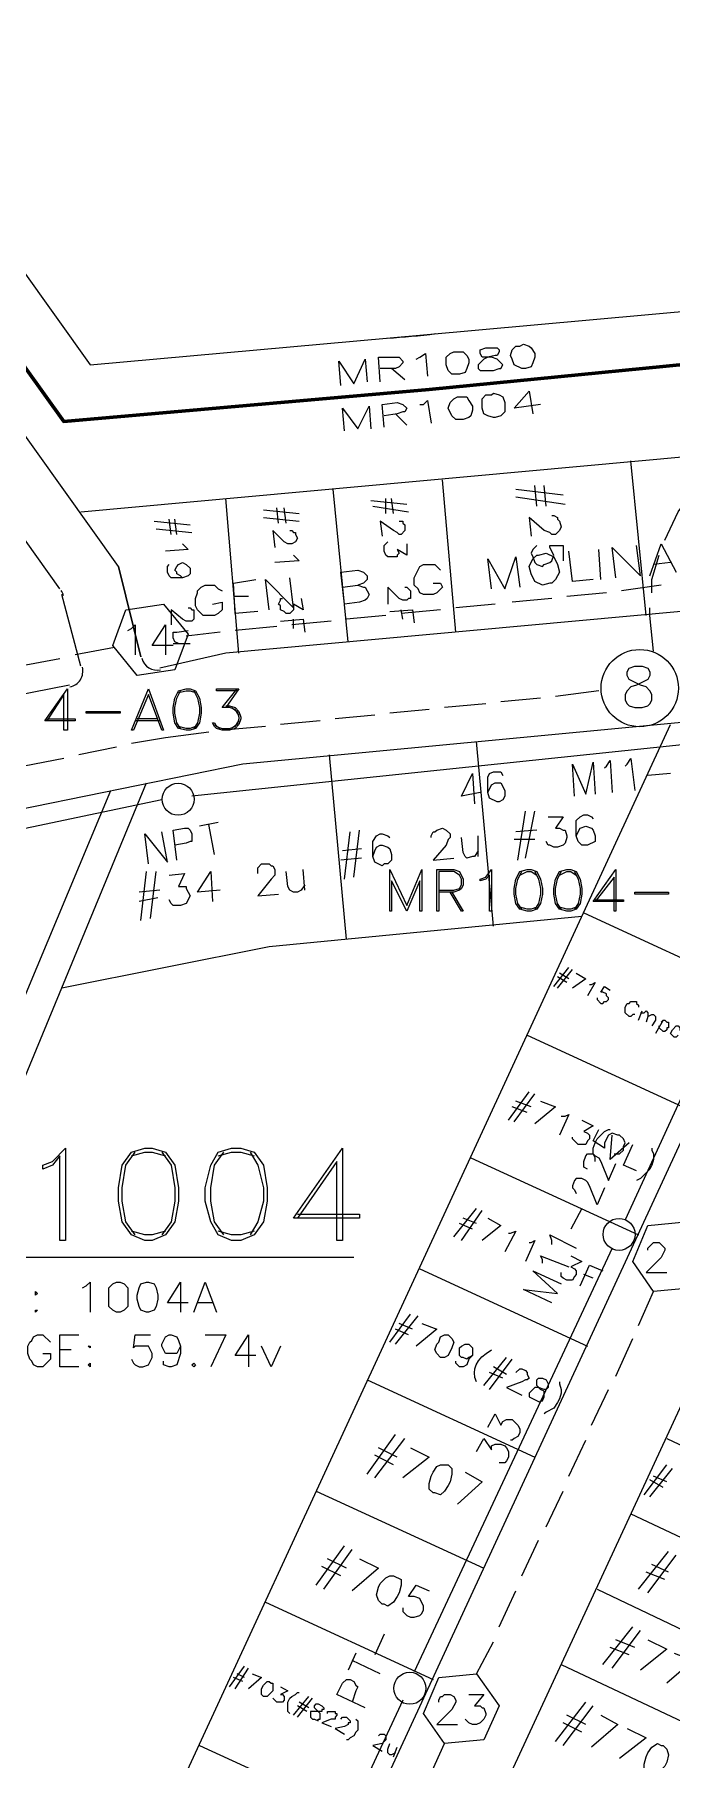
# Model space of a CAD drawing. Header units: millimetres. Extents: x 3.6 to 37.8, y 0.6 to 28.7.
# Drawn here: x 18.481 to 19.891, y 9.333 to 13.152 of the extents above; entities that cross this region are included whole.
import ezdxf

# ---------------------------------------------------------------- set-up
doc = ezdxf.new("R2010")
doc.units = ezdxf.units.MM
for name, color, linetype in [('PDF_0', 7, 'Continuous'), ('PDF_S45$BOUNDARY-NODE', 3, 'Continuous'), ('PDF_S45$NAME-ROAD', 7, 'Continuous'), ('PDF_S45$Passives-Splt2way', 7, 'Continuous'), ('PDF_S45$Passives-TapOffs', 7, 'Continuous'), ('PDF_S45$POLE', 7, 'Continuous'), ('PDF_S45$strand', 7, 'Continuous')]:
    doc.layers.add(name, color=color, linetype=linetype)
for name, color, linetype, true_color in [('PDF_S45$Actives-Amplifier', 92, 'Continuous', 0x00b800), ('PDF_S45$Actives-NodeReceiver', 104, 'Continuous', 0x009525), ('PDF_S45$Cable-565', 23, 'Continuous', 0xdd8a6e), ('PDF_S45$LOTS', 254, 'Continuous', 0xdcdcdc), ('PDF_S45$ROAD', 8, 'Continuous', 0x808080), ('PDF_S45$SDU', 157, 'Continuous', 0x396472), ('PDF_S45$STREAM', 132, 'Continuous', 0x00dddd)]:
    doc.layers.add(name, color=color, linetype=linetype, true_color=true_color)

msp = doc.modelspace()

# ---------------------------------------------------------------- linework, layer by layer
at = {"layer": 'PDF_0', "lineweight": 9}
msp.add_lwpolyline([(12.3998, 5.3399), (12.8251, 9.1845), (12.5415, 9.0928), (12.5707, 9.7141), (12.6541, 10.0018), (12.7125, 10.4522), (12.9669, 10.5272), (13.3713, 13.3544), (13.5548, 14.6387), (14.2678, 14.5344), (14.543, 14.672), (15.4271, 14.5553), (15.3145, 13.3293), (15.1185, 11.2069), (15.4271, 11.307), (16.7864, 11.7448), (16.8156, 13.3418), (16.8323, 14.1591), (17.562, 14.4093), (17.9123, 13.3919), (18.6045, 12.4203), (19.3425, 12.487), (20.0848, 12.5537)], dxfattribs=at)
at = {"layer": 'PDF_S45$Actives-Amplifier', "lineweight": 13}
for points in [[(18.5086, 11.6364), (18.5711, 11.6364), (18.5711, 11.6322), (18.5044, 11.6322), (18.5544, 11.7031), (18.5544, 11.6114), (18.5461, 11.6114), (18.5461, 11.6906), (18.5086, 11.6322)], [(18.8046, 11.6155), (18.7963, 11.628), (18.7921, 11.6489), (18.7921, 11.6614), (18.7963, 11.6823), (18.8046, 11.6989)], [(18.8004, 11.6948), (18.8171, 11.6989), (18.8255, 11.6989), (18.838, 11.6948)], [(18.8338, 11.6989), (18.8421, 11.6823), (18.8463, 11.6614), (18.8463, 11.6489), (18.8421, 11.628), (18.8338, 11.6155)], [(18.9297, 11.6989), (18.8838, 11.6989), (18.8838, 11.7031), (18.9339, 11.7031), (18.9047, 11.6614)], [(18.9339, 11.6447), (18.9255, 11.6572), (18.913, 11.6614), (18.8964, 11.6614), (18.9297, 11.7031)], [(18.9047, 11.6656), (18.913, 11.6656), (18.9255, 11.6614), (18.9339, 11.6531), (18.9381, 11.6406), (18.9381, 11.6364), (18.9339, 11.6239), (18.9255, 11.6155), (18.913, 11.6114), (18.8964, 11.6114), (18.8838, 11.6155), (18.8797, 11.6197), (18.8755, 11.628), (18.8797, 11.628), (18.8838, 11.6197), (18.8964, 11.6155), (18.913, 11.6155), (18.9255, 11.6197), (18.9339, 11.6322)], [(18.9172, 11.6614), (18.9297, 11.6531), (18.9339, 11.6406), (18.9339, 11.6364), (18.9297, 11.6239), (18.9172, 11.6155)], [(18.7587, 11.6322), (18.7045, 11.6322)], [(18.7546, 11.6364), (18.7087, 11.6364)], [(18.838, 11.6197), (18.8255, 11.6155), (18.8171, 11.6155), (18.8004, 11.6197)], [(18.8797, 11.6239), (18.8922, 11.6155)], [(19.3759, 11.2569), (19.4092, 11.2569), (19.4218, 11.2611), (19.4259, 11.2694), (19.4259, 11.2819), (19.4218, 11.2903), (19.4092, 11.2986), (19.3759, 11.2986), (19.3759, 11.2111), (19.3717, 11.2111), (19.3717, 11.3028), (19.4092, 11.3028), (19.4218, 11.2986), (19.4301, 11.2819), (19.4301, 11.2694), (19.4259, 11.2611), (19.4218, 11.2569), (19.4092, 11.2528), (19.3759, 11.2528)], [(19.5594, 11.2152), (19.551, 11.2277), (19.5468, 11.2486), (19.5468, 11.2611), (19.551, 11.2819), (19.5594, 11.2986)], [(19.5552, 11.2903), (19.5719, 11.2986), (19.5802, 11.2986), (19.5927, 11.2903)], [(19.5885, 11.2986), (19.5969, 11.2819), (19.6011, 11.2611), (19.6011, 11.2486), (19.5969, 11.2277), (19.5885, 11.2152)], [(19.6469, 11.2152), (19.6386, 11.2277), (19.6344, 11.2486), (19.6344, 11.2611), (19.6386, 11.2819), (19.6469, 11.2986)], [(19.6428, 11.2903), (19.6594, 11.2986), (19.6678, 11.2986), (19.6803, 11.2903)], [(19.6761, 11.2986), (19.6844, 11.2819), (19.6886, 11.2611), (19.6886, 11.2486), (19.6844, 11.2277), (19.6761, 11.2152)], [(19.722, 11.2361), (19.7845, 11.2361), (19.7845, 11.2319), (19.7178, 11.2319), (19.7678, 11.3028), (19.7678, 11.2111), (19.7637, 11.2111), (19.7637, 11.2861), (19.722, 11.2319)], [(19.4051, 11.2528), (19.4301, 11.2111), (19.4259, 11.2111), (19.4009, 11.2528)], [(19.5927, 11.2194), (19.5802, 11.2152), (19.5719, 11.2152), (19.5552, 11.2194)], [(19.6803, 11.2194), (19.6678, 11.2152), (19.6594, 11.2152), (19.6428, 11.2194)]]:
    msp.add_lwpolyline(points, dxfattribs=at)
for points in [[(18.7337, 11.7031), (18.7671, 11.6114), (18.7629, 11.6114), (18.7337, 11.6906), (18.7004, 11.6114), (18.6962, 11.6114)], [(18.8171, 11.7031), (18.8255, 11.7031), (18.838, 11.6989), (18.8463, 11.6823), (18.8505, 11.6614), (18.8505, 11.6489), (18.8463, 11.628), (18.838, 11.6155), (18.8255, 11.6114), (18.8171, 11.6114), (18.8004, 11.6155), (18.7921, 11.628), (18.7879, 11.6489), (18.7879, 11.6614), (18.7921, 11.6823), (18.8004, 11.6989)], [(18.5961, 11.6489), (18.5961, 11.6531), (18.6712, 11.6531), (18.6712, 11.6489)], [(19.3384, 11.3028), (19.3384, 11.2111), (19.3342, 11.2111), (19.3342, 11.2778), (19.305, 11.2111), (19.2716, 11.2778), (19.2716, 11.2111), (19.2675, 11.2111), (19.2675, 11.3028), (19.305, 11.2236)], [(19.4885, 11.2111), (19.4885, 11.2903), (19.4801, 11.2819), (19.4676, 11.2778), (19.4676, 11.2819), (19.4801, 11.2861), (19.4926, 11.3028), (19.4926, 11.2111)], [(19.5719, 11.3028), (19.5802, 11.3028), (19.5927, 11.2986), (19.6011, 11.2819), (19.6052, 11.2611), (19.6052, 11.2486), (19.6011, 11.2277), (19.5927, 11.2152), (19.5802, 11.2111), (19.5719, 11.2111), (19.5552, 11.2152), (19.5468, 11.2277), (19.5427, 11.2486), (19.5427, 11.2611), (19.5468, 11.2819), (19.5552, 11.2986)], [(19.6594, 11.3028), (19.6678, 11.3028), (19.6803, 11.2986), (19.6886, 11.2819), (19.6928, 11.2611), (19.6928, 11.2486), (19.6886, 11.2277), (19.6803, 11.2152), (19.6678, 11.2111), (19.6594, 11.2111), (19.6428, 11.2152), (19.6344, 11.2277), (19.6302, 11.2486), (19.6302, 11.2611), (19.6344, 11.2819), (19.6428, 11.2986)], [(19.8095, 11.2486), (19.8095, 11.2528), (19.8846, 11.2528), (19.8846, 11.2486)]]:
    msp.add_lwpolyline(points, close=True, dxfattribs=at)
at = {"layer": 'PDF_S45$Actives-NodeReceiver', "lineweight": 18}
for points in [[(19.4801, 12.4578), (19.5051, 12.4578), (19.5093, 12.4537), (19.5093, 12.4495), (19.5051, 12.4412), (19.501, 12.4412), (19.4843, 12.437), (19.476, 12.4328), (19.4634, 12.4203), (19.4634, 12.412), (19.4676, 12.4078), (19.4968, 12.4078), (19.5093, 12.412), (19.5135, 12.412), (19.5177, 12.4203), (19.5051, 12.4328), (19.4926, 12.437), (19.4718, 12.437), (19.4676, 12.4453), (19.4676, 12.4537)], [(19.5552, 12.462), (19.5635, 12.4662), (19.576, 12.462), (19.5802, 12.4578), (19.5885, 12.4453), (19.5885, 12.437), (19.5844, 12.4245), (19.5802, 12.4161), (19.5677, 12.412), (19.5594, 12.412), (19.5427, 12.4203), (19.5385, 12.4328), (19.5343, 12.4412), (19.5385, 12.4537), (19.5468, 12.462)], [(19.4092, 12.4495), (19.4301, 12.4495), (19.4384, 12.4412), (19.4426, 12.4328), (19.4426, 12.4245), (19.4384, 12.412), (19.4343, 12.4036), (19.4218, 12.3995), (19.4051, 12.3995), (19.3967, 12.4078), (19.3926, 12.4203), (19.3926, 12.437), (19.4009, 12.4453)], [(19.4176, 12.3494), (19.4384, 12.3494), (19.4426, 12.3411), (19.4509, 12.3286), (19.4509, 12.3202), (19.4468, 12.3077), (19.4426, 12.3036), (19.4301, 12.2994), (19.4134, 12.2994), (19.4051, 12.3077), (19.3967, 12.3244), (19.4009, 12.3369), (19.4092, 12.3453)], [(19.4926, 12.3536), (19.4968, 12.3578), (19.5093, 12.3536), (19.5177, 12.3494), (19.5218, 12.3369), (19.5218, 12.3161), (19.5135, 12.3077), (19.501, 12.3036), (19.4968, 12.3036), (19.4843, 12.3077), (19.476, 12.3119), (19.4718, 12.3244), (19.4718, 12.3453), (19.4801, 12.3536)], [(18.5377, 10.4813), (18.5377, 10.669), (18.5211, 10.6481), (18.5002, 10.6398), (18.5002, 10.6481), (18.5211, 10.6565), (18.5503, 10.6857), (18.5503, 10.4813)], [(18.7254, 10.6857), (18.7421, 10.6857), (18.7713, 10.6773), (18.7921, 10.6481), (18.8004, 10.5981), (18.8004, 10.5689), (18.7921, 10.523), (18.7713, 10.4939), (18.7421, 10.4813), (18.7254, 10.4813), (18.6962, 10.4939), (18.6754, 10.523), (18.667, 10.5689), (18.667, 10.5981), (18.6754, 10.6481), (18.6962, 10.6773)], [(18.9172, 10.6857), (18.9381, 10.6857), (18.9672, 10.6773), (18.9881, 10.6481), (18.9964, 10.5981), (18.9964, 10.5689), (18.9881, 10.523), (18.9672, 10.4939), (18.9381, 10.4813), (18.9172, 10.4813), (18.888, 10.4939), (18.8713, 10.523), (18.8588, 10.5689), (18.8588, 10.5981), (18.8713, 10.6481), (18.888, 10.6773)], [(18.6628, 10.3896), (18.6712, 10.3896), (18.6795, 10.3854), (18.6879, 10.3771), (18.6879, 10.3354), (18.6795, 10.3271), (18.6712, 10.3229), (18.6628, 10.3229), (18.6545, 10.3271), (18.6462, 10.3354), (18.6462, 10.3771), (18.6545, 10.3854)], [(18.7296, 10.3896), (18.7337, 10.3896), (18.7462, 10.3854), (18.7504, 10.3771), (18.7546, 10.3604), (18.7546, 10.3521), (18.7504, 10.3354), (18.7462, 10.3271), (18.7337, 10.3229), (18.7296, 10.3229), (18.717, 10.3271), (18.7129, 10.3354), (18.7087, 10.3521), (18.7087, 10.3604), (18.7129, 10.3771), (18.717, 10.3854)], [(18.4835, 10.3688), (18.4877, 10.3646), (18.4835, 10.3604)], [(18.4835, 10.3271), (18.4877, 10.3271), (18.4835, 10.3229)], [(18.6045, 10.2478), (18.6045, 10.2437), (18.6003, 10.2478)], [(18.6045, 10.2103), (18.6045, 10.202), (18.6003, 10.2061)], [(18.8338, 10.2103), (18.838, 10.2061), (18.8338, 10.202), (18.8296, 10.2061)]]:
    msp.add_lwpolyline(points, close=True, dxfattribs=at)
for points in [[(19.1591, 12.3744), (19.1549, 12.4287), (19.1882, 12.3786), (19.2133, 12.4328), (19.2174, 12.3828)], [(19.2466, 12.3828), (19.2424, 12.437), (19.2883, 12.437), (19.2967, 12.4287), (19.2967, 12.4245), (19.2883, 12.4161), (19.28, 12.412), (19.2466, 12.412)], [(19.3258, 12.4328), (19.3342, 12.437), (19.3467, 12.4453), (19.3509, 12.3953)], [(19.3008, 12.387), (19.2716, 12.412)], [(19.255, 12.2827), (19.2508, 12.3327), (19.2841, 12.3369), (19.2967, 12.3327), (19.305, 12.3244), (19.3008, 12.3161), (19.2967, 12.3161), (19.2841, 12.3119), (19.255, 12.3077)], [(19.3342, 12.3327), (19.3425, 12.3327), (19.3509, 12.3411), (19.3592, 12.291)], [(19.6011, 12.3327), (19.5427, 12.3244), (19.576, 12.3619), (19.5844, 12.3119)], [(19.1674, 12.2744), (19.1632, 12.3244), (19.1966, 12.2785), (19.2216, 12.3286), (19.2258, 12.2785)], [(19.305, 12.2869), (19.28, 12.3119)], [(18.7045, 10.4939), (18.6837, 10.523), (18.6754, 10.5689), (18.6754, 10.5981), (18.6837, 10.6481), (18.7045, 10.6773)], [(18.6962, 10.669), (18.7254, 10.6773), (18.7421, 10.6773), (18.7713, 10.669)], [(18.7629, 10.6773), (18.7838, 10.6481), (18.7921, 10.5981), (18.7921, 10.5689), (18.7838, 10.523), (18.7629, 10.4939)], [(18.9005, 10.4939), (18.8797, 10.523), (18.8713, 10.5689), (18.8713, 10.5981), (18.8797, 10.6481), (18.9005, 10.6773)], [(18.888, 10.669), (18.9172, 10.6773), (18.9381, 10.6773), (18.9672, 10.669)], [(18.9589, 10.6773), (18.9756, 10.6481), (18.9881, 10.5981), (18.9881, 10.5689), (18.9756, 10.523), (18.9589, 10.4939)], [(19.0631, 10.5397), (19.2007, 10.5397), (19.2007, 10.5314), (19.0548, 10.5314), (19.1632, 10.6857), (19.1632, 10.4813), (19.1507, 10.4813), (19.1507, 10.6565), (19.0631, 10.5314)], [(18.7713, 10.5022), (18.7421, 10.4939), (18.7254, 10.4939), (18.6962, 10.5022)], [(18.9672, 10.5022), (18.9381, 10.4939), (18.9172, 10.4939), (18.888, 10.5022)], [(19.1882, 10.4438), (17.9832, 10.4438)], [(18.5878, 10.3771), (18.5961, 10.3813), (18.6045, 10.3896), (18.6045, 10.3229)], [(18.8213, 10.3437), (18.7754, 10.3437), (18.8046, 10.3896), (18.8046, 10.3229)], [(18.8338, 10.3229), (18.8588, 10.3896), (18.8838, 10.3229)], [(18.8755, 10.3437), (18.8421, 10.3437)], [(18.5002, 10.2312), (18.5169, 10.2312), (18.5169, 10.2186), (18.5002, 10.202), (18.4877, 10.202), (18.4794, 10.2061), (18.4752, 10.2145), (18.471, 10.2186), (18.4669, 10.2312), (18.4669, 10.2478), (18.471, 10.2562), (18.4752, 10.2603), (18.4794, 10.2687), (18.4877, 10.2728), (18.5002, 10.2728), (18.5169, 10.2562)], [(18.5794, 10.202), (18.5377, 10.202), (18.5377, 10.2728), (18.5794, 10.2728)], [(18.5628, 10.2395), (18.5377, 10.2395)], [(18.6962, 10.2186), (18.7004, 10.2103), (18.7045, 10.2061), (18.7129, 10.202), (18.7212, 10.202), (18.7337, 10.2061), (18.7421, 10.2228), (18.7421, 10.2312), (18.7337, 10.2478), (18.7045, 10.2478), (18.7004, 10.2437), (18.7045, 10.2728), (18.7379, 10.2728)], [(18.8046, 10.2478), (18.7963, 10.2312), (18.7713, 10.2312), (18.7629, 10.2478), (18.7629, 10.252), (18.7713, 10.2687), (18.7796, 10.2728), (18.7838, 10.2728), (18.7963, 10.2687), (18.8004, 10.2603), (18.8046, 10.2478), (18.8046, 10.2312), (18.7963, 10.2061), (18.7838, 10.202), (18.7796, 10.202), (18.7671, 10.2061), (18.7671, 10.2145)], [(18.8588, 10.2728), (18.9047, 10.2728), (18.8713, 10.202)], [(18.9714, 10.227), (18.9255, 10.227), (18.9547, 10.2728), (18.9547, 10.202)], [(19.0256, 10.2478), (19.0048, 10.202), (18.9839, 10.2478)]]:
    msp.add_lwpolyline(points, dxfattribs=at)
at = {"layer": 'PDF_S45$BOUNDARY-NODE', "lineweight": 60}
msp.add_lwpolyline([(20.5726, 13.3377), (20.164, 12.4453), (19.355, 12.3661), (18.5461, 12.2952), (17.7997, 13.3377)], dxfattribs=at)
at = {"layer": 'PDF_S45$Cable-565', "lineweight": 13}
for points in [[(19.8763, 12.0325), (19.9055, 12.0951), (19.918, 12.1117)], [(19.8471, 11.9158), (19.8471, 11.945), (19.8638, 11.9992)], [(19.8679, 11.9324), (19.7804, 11.9199)], [(19.3801, 11.8782), (19.2925, 11.8699)], [(19.501, 11.8907), (19.4134, 11.8824)], [(19.6261, 11.9033), (19.5385, 11.8949)], [(19.747, 11.9158), (19.6594, 11.9074)], [(19.8512, 11.7865), (19.8429, 11.8657), (19.8429, 11.8824)], [(19.0173, 11.8407), (18.9255, 11.8324)], [(19.1382, 11.8532), (19.0506, 11.8449)], [(19.2591, 11.8657), (19.1716, 11.8574)], [(18.8922, 11.8282), (18.8171, 11.8199)], [(18.5377, 11.7698), (18.4502, 11.7531)], [(18.6587, 11.7948), (18.5711, 11.7782)], [(19.7303, 11.6989), (19.6344, 11.6864)], [(19.355, 11.6572), (19.2675, 11.6489)], [(19.4801, 11.6697), (19.3884, 11.6614)], [(19.6011, 11.6823), (19.5135, 11.6739)], [(18.9923, 11.6197), (18.9005, 11.6114)], [(19.1132, 11.6322), (19.0256, 11.6239)], [(19.2341, 11.6447), (19.1465, 11.6364)], [(18.6628, 11.5738), (18.5794, 11.5572)], [(18.8672, 11.6072), (18.7713, 11.5947), (18.6962, 11.5822)], [(18.5461, 11.5488), (18.4585, 11.5321)], [(19.8179, 10.2937), (19.8512, 10.3688)], [(19.7678, 10.1811), (19.8054, 10.2645)], [(19.7136, 10.0727), (19.7512, 10.1519)], [(19.6636, 9.9601), (19.7011, 10.0393)], [(19.6136, 9.8475), (19.6511, 9.9268)], [(19.5594, 9.7391), (19.5969, 9.8183)], [(19.5093, 9.6265), (19.5468, 9.7058)], [(19.4593, 9.5223), (19.4968, 9.5932)], [(19.3509, 9.2846), (19.3884, 9.368)]]:
    msp.add_lwpolyline(points, dxfattribs=at)
at = {"layer": 'PDF_S45$LOTS', "lineweight": 0}
for points in [[(18.5836, 12.0951), (20.1807, 12.241), (20.214, 11.9033)], [(19.8346, 11.8657), (19.8012, 12.2077)], [(19.1757, 11.8073), (19.1424, 12.1451)], [(19.4134, 11.8282), (19.3842, 12.166)], [(18.9339, 11.7823), (18.9047, 12.1243)], [(17.9248, 7.3706), (19.8888, 11.6239)], [(19.4968, 11.1777), (19.4593, 11.5863)], [(19.1716, 11.1485), (19.134, 11.5572)], [(19.6928, 11.1986), (19.0006, 11.1318), (18.5419, 11.0401)], [(19.697, 11.2069), (20.0681, 11.0359)], [(19.5719, 10.9359), (19.943, 10.7649)], [(19.4468, 10.6648), (19.8179, 10.4939)], [(19.3342, 10.4188), (19.7053, 10.2478)], [(19.2174, 10.1728), (19.5885, 10.0018)], [(19.8804, 10.0435), (20.2515, 9.8684)], [(19.1048, 9.9268), (19.476, 9.7558)], [(19.8012, 9.8767), (20.1723, 9.7016)], [(19.7261, 9.7099), (20.0931, 9.5348)], [(18.9923, 9.6807), (19.3634, 9.5098)], [(19.6469, 9.5431), (20.018, 9.368)], [(18.8463, 9.3638), (19.2174, 9.1929)]]:
    msp.add_lwpolyline(points, dxfattribs=at)
msp.add_arc((19.1952, 13.8187), 1.3406, 272.8546, 277.4615, dxfattribs=at)
at = {"layer": 'PDF_S45$NAME-ROAD', "lineweight": 9}
for points in [[(19.4926, 11.9241), (19.4843, 11.9908), (19.5218, 11.9241), (19.5468, 11.995), (19.5552, 11.9283)], [(19.7178, 11.945), (19.6719, 11.9408), (19.6636, 12.0075)], [(19.7345, 11.945), (19.7303, 12.0117)], [(19.7678, 11.9491), (19.7595, 12.0158), (19.8221, 11.9533), (19.8137, 12.02)], [(19.8429, 11.9533), (19.8679, 12.0242), (19.9013, 11.9616)], [(19.3634, 11.9366), (19.3801, 11.9366), (19.3842, 11.9283), (19.3717, 11.9158), (19.3634, 11.9116), (19.3425, 11.9116), (19.3342, 11.9158), (19.33, 11.9241), (19.3217, 11.9324), (19.3217, 11.9491), (19.3342, 11.9741), (19.3425, 11.9783), (19.3675, 11.9783), (19.3801, 11.9658)], [(19.8888, 11.9825), (19.8512, 11.9783)], [(18.8755, 11.8907), (18.8964, 11.8949), (18.8964, 11.8782), (18.888, 11.8699), (18.8797, 11.8657), (18.8547, 11.8657), (18.8421, 11.8782), (18.838, 11.8866), (18.838, 11.9033), (18.8421, 11.9158), (18.8421, 11.9199), (18.8505, 11.9283), (18.8588, 11.9324), (18.8797, 11.9324), (18.888, 11.9241), (18.8964, 11.9199)], [(18.9756, 11.8741), (18.9255, 11.8699), (18.9214, 11.9366), (18.9714, 11.945)], [(19.0006, 11.8782), (18.9923, 11.945), (19.0548, 11.8824), (19.0465, 11.9491)], [(19.1632, 11.9283), (19.1966, 11.9324)], [(18.9547, 11.9074), (18.9214, 11.9074)]]:
    msp.add_lwpolyline(points, dxfattribs=at)
for points in [[(19.5969, 11.9992), (19.6136, 12.0033), (19.6302, 11.995), (19.6386, 11.9783), (19.6428, 11.9616), (19.6344, 11.945), (19.6261, 11.9366), (19.6219, 11.9366), (19.6052, 11.9324), (19.5885, 11.9408), (19.5802, 11.9575), (19.576, 11.9741), (19.5844, 11.9908), (19.5927, 11.9992)], [(19.2091, 11.9283), (19.2133, 11.9283), (19.2216, 11.9116), (19.2174, 11.9033), (19.2133, 11.8991), (19.2007, 11.8949), (19.1674, 11.8907), (19.1591, 11.9616), (19.1966, 11.9658), (19.2091, 11.9616), (19.2174, 11.9533), (19.2174, 11.945), (19.2091, 11.9366), (19.1966, 11.9324)]]:
    msp.add_lwpolyline(points, close=True, dxfattribs=at)
at = {"layer": 'PDF_S45$Passives-Splt2way', "lineweight": 9}
msp.add_lwpolyline([(19.8095, 11.7531), (19.8262, 11.7531), (19.8387, 11.749), (19.8429, 11.7406), (19.8429, 11.7323), (19.8387, 11.724), (19.8137, 11.7114), (19.8012, 11.7073), (19.7929, 11.6989), (19.7887, 11.6906), (19.7887, 11.6781), (19.7929, 11.6697), (19.797, 11.6656), (19.8095, 11.6614), (19.8262, 11.6614), (19.8387, 11.6656), (19.8429, 11.6697), (19.8471, 11.6781), (19.8471, 11.6906), (19.8429, 11.6989), (19.8346, 11.7073), (19.8221, 11.7114), (19.797, 11.724), (19.7929, 11.7323), (19.7929, 11.7406), (19.797, 11.749)], close=True, dxfattribs=at)
msp.add_circle((19.8207, 11.7045), 0.0855, dxfattribs=at)
at = {"layer": 'PDF_S45$Passives-TapOffs', "lineweight": 9}
for points in [[(18.7087, 11.7323), (18.6545, 11.799), (18.6837, 11.8782), (18.7671, 11.8907), (18.8213, 11.824), (18.7921, 11.7448)], [(19.9388, 10.3771), (19.8512, 10.3688), (19.8054, 10.4355), (19.8387, 10.5147), (19.9221, 10.523), (19.9722, 10.4522)], [(19.476, 9.3763), (19.3884, 9.368), (19.3425, 9.4347), (19.3759, 9.5139), (19.4593, 9.5223), (19.5093, 9.4514)]]:
    msp.add_lwpolyline(points, close=True, dxfattribs=at)
for points in [[(18.6879, 11.8324), (18.6962, 11.8365), (18.7045, 11.8449), (18.7045, 11.7782)], [(18.7879, 11.799), (18.7421, 11.799), (18.7713, 11.8449), (18.7713, 11.7782)], [(19.8387, 10.4605), (19.8387, 10.4647), (19.8512, 10.4772), (19.8638, 10.4772), (19.8763, 10.4647), (19.8763, 10.4605), (19.8679, 10.4438), (19.8346, 10.4105), (19.8804, 10.4105)], [(19.3759, 9.4597), (19.3759, 9.4639), (19.3801, 9.4722), (19.3842, 9.4722), (19.3884, 9.4764), (19.4009, 9.4764), (19.4092, 9.4722), (19.4134, 9.4639), (19.4134, 9.4597), (19.4051, 9.4431), (19.3717, 9.4097), (19.4176, 9.4097)], [(19.4426, 9.4764), (19.476, 9.4764), (19.4551, 9.4514), (19.4676, 9.4514), (19.4718, 9.4472), (19.476, 9.4472), (19.4801, 9.4347), (19.4801, 9.4305), (19.476, 9.4222), (19.4676, 9.4139), (19.4593, 9.4097), (19.4509, 9.4097), (19.4426, 9.4139), (19.4343, 9.4222)]]:
    msp.add_lwpolyline(points, dxfattribs=at)
at = {"layer": 'PDF_S45$POLE', "lineweight": 0}
for points in [[(19.6761, 11.4654), (19.6719, 11.5363), (19.7011, 11.4696), (19.7178, 11.5405), (19.722, 11.4696)], [(19.7428, 11.528), (19.747, 11.5321), (19.7553, 11.5446), (19.7595, 11.4738)], [(19.7887, 11.5321), (19.7929, 11.5363), (19.8012, 11.5488), (19.8095, 11.4779)], [(19.8888, 11.5155), (19.8387, 11.5113)], [(18.7337, 11.3153), (18.7254, 11.382), (18.7754, 11.3195), (18.7629, 11.3862)], [(18.7963, 11.3236), (18.7879, 11.3904), (18.813, 11.3945), (18.8213, 11.3945), (18.8255, 11.3904), (18.8296, 11.382), (18.8296, 11.3653), (18.8255, 11.3653), (18.8171, 11.3612), (18.7921, 11.357)], [(18.888, 11.407), (18.8463, 11.3987)], [(18.8797, 11.3362), (18.8672, 11.4029)], [(19.7637, 10.6732), (19.7762, 10.6732), (19.7845, 10.6815), (19.7845, 10.6898), (19.7887, 10.6982), (19.7845, 10.7065), (19.7762, 10.7149), (19.772, 10.7149), (19.7595, 10.719), (19.7512, 10.7149), (19.7428, 10.6982), (19.7428, 10.6857), (19.7178, 10.7023), (19.7303, 10.7274)], [(19.7053, 10.6398), (19.697, 10.644), (19.697, 10.6565), (19.7011, 10.669), (19.7053, 10.6732), (19.7178, 10.6732), (19.722, 10.669), (19.7303, 10.6648), (19.7345, 10.6565), (19.7512, 10.6148), (19.7678, 10.6523)], [(19.7428, 10.5981), (19.7261, 10.5606), (19.7095, 10.6023), (19.7053, 10.6106), (19.7011, 10.6148), (19.6928, 10.6189), (19.6803, 10.6189), (19.6761, 10.6148), (19.6719, 10.6023), (19.6719, 10.5981), (19.6761, 10.5939), (19.6803, 10.5856)], [(19.6928, 10.5522), (19.6678, 10.5064)], [(19.6261, 10.473), (19.6261, 10.4813), (19.6219, 10.4939), (19.6803, 10.4647)], [(19.6052, 10.4313), (19.6052, 10.4396), (19.6011, 10.448), (19.6636, 10.423)], [(19.6261, 10.3437), (19.5635, 10.3729), (19.6386, 10.3646), (19.5844, 10.4146), (19.6469, 10.3854)], [(19.255, 9.6098), (19.2341, 9.564)], [(19.1924, 9.5681), (19.1757, 9.5306)], [(19.2466, 9.5223), (19.1841, 9.5515)], [(19.2133, 9.4472), (19.1507, 9.4764), (19.1632, 9.5014), (19.1716, 9.5098), (19.1799, 9.5098), (19.1882, 9.5056), (19.1924, 9.4973), (19.1966, 9.4931), (19.1924, 9.4848), (19.1841, 9.4597)]]:
    msp.add_lwpolyline(points, dxfattribs=at)
for centre in [(18.7991, 11.4585), (19.7748, 10.4952), (19.312, 9.4902)]:
    msp.add_circle(centre, 0.0354, dxfattribs=at)
at = {"layer": 'PDF_S45$ROAD', "lineweight": 0}
for points in [[(18.667, 11.9741), (18.717, 11.774), (18.667, 11.9741), (17.6954, 13.3377)], [(18.5377, 11.9241), (17.7663, 13.0083)], [(20.46, 11.9241), (18.9047, 11.7823), (18.7587, 11.749)], [(18.5836, 11.7531), (18.5419, 11.9116)], [(18.5586, 11.7114), (17.7955, 11.5613)], [(20.3016, 11.6656), (18.9422, 11.5363), (17.8998, 11.3236)], [(20.6352, 11.6781), (19.4384, 9.0928)], [(17.6996, 5.9154), (20.3349, 11.6155)]]:
    msp.add_lwpolyline(points, dxfattribs=at)
for centre, start, end in [((18.5113, 11.9005), 14.48, 35.4474), ((18.7532, 11.7796), 194.4799, 281.5576), ((18.553, 11.742), 281.1731, 14.48)]:
    msp.add_arc(centre, 0.0354, start, end, dxfattribs=at)
at = {"layer": 'PDF_S45$SDU', "lineweight": 0}
for points in [[(19.5468, 12.1451), (19.6511, 12.1326)], [(19.5927, 12.1076), (19.5885, 12.1534)], [(19.6136, 12.1076), (19.6094, 12.1534)], [(19.2258, 12.1201), (19.305, 12.1117)], [(19.2299, 12.1076), (19.3092, 12.0951)], [(19.2591, 12.0909), (19.2591, 12.1243)], [(19.2758, 12.0909), (19.2716, 12.1243)], [(19.5468, 12.1284), (19.6553, 12.1117)], [(18.7462, 12.0742), (18.8255, 12.0659)], [(18.7838, 12.045), (18.7796, 12.0784)], [(18.7963, 12.045), (18.7921, 12.0784)], [(18.9881, 12.0992), (19.0673, 12.0909)], [(18.9881, 12.0826), (19.0673, 12.0742)], [(19.0214, 12.07), (19.0173, 12.1034)], [(19.0381, 12.07), (19.034, 12.1034)], [(19.2883, 12.0742), (19.2967, 12.0742), (19.2967, 12.07), (19.3008, 12.0659), (19.3008, 12.0534), (19.2925, 12.045), (19.2883, 12.045), (19.2841, 12.0492), (19.2758, 12.0534), (19.2466, 12.0742), (19.2508, 12.0409)], [(19.6261, 12.0867), (19.6302, 12.0867), (19.6386, 12.0826), (19.6386, 12.0784), (19.6428, 12.0742), (19.6469, 12.0617), (19.6428, 12.0534), (19.6344, 12.045), (19.6261, 12.045), (19.6219, 12.0492), (19.6094, 12.0534), (19.576, 12.0826), (19.5802, 12.0409)], [(18.7504, 12.0575), (18.8296, 12.0492)], [(19.0465, 12.0534), (19.0506, 12.0534), (19.0548, 12.0492), (19.059, 12.0492), (19.059, 12.045), (19.0631, 12.0367), (19.059, 12.0283), (19.0506, 12.0242), (19.0423, 12.0242), (19.034, 12.0283), (19.0089, 12.0534), (19.0131, 12.0158)], [(18.8088, 12.0242), (18.8213, 12.0117), (18.7713, 12.0075)], [(19.0548, 11.9992), (19.0673, 11.9867), (19.0131, 11.9825)], [(19.305, 12.0242), (19.305, 11.9992), (19.2841, 12.0117), (19.2883, 12.0033), (19.2841, 11.9992), (19.2841, 11.995), (19.2633, 11.995), (19.2591, 11.9992), (19.255, 12.0075), (19.255, 12.02), (19.2633, 12.0283)], [(19.5927, 12.02), (19.5844, 12.0117), (19.5802, 12.0033), (19.5844, 11.995), (19.5885, 11.9825), (19.5927, 11.9783), (19.6052, 11.9741), (19.6094, 11.9783), (19.6219, 11.9825), (19.6261, 11.9867), (19.6302, 11.9992), (19.6219, 12.0158), (19.6219, 12.02), (19.6511, 12.02), (19.6511, 11.9867)], [(18.8088, 11.9491), (18.7838, 11.9491), (18.7796, 11.9533), (18.7754, 11.9616), (18.7754, 11.9741), (18.7796, 11.9783)], [(19.3008, 11.9283), (19.305, 11.9283), (19.3133, 11.9199), (19.3133, 11.9033), (19.3092, 11.9033), (19.305, 11.8991), (19.2967, 11.8991), (19.2883, 11.9033), (19.2633, 11.9283), (19.2633, 11.8907)], [(18.8213, 11.8824), (18.8255, 11.8824), (18.8296, 11.8782), (18.8338, 11.8782), (18.8338, 11.8574), (18.8296, 11.8532), (18.8171, 11.8532), (18.8088, 11.8574), (18.7838, 11.8782), (18.7838, 11.8449)], [(19.0715, 11.9033), (19.0757, 11.8782), (19.0548, 11.8907), (19.0548, 11.8782), (19.0465, 11.8699), (19.0381, 11.8699), (19.034, 11.8741), (19.0256, 11.8782), (19.0256, 11.8866), (19.0214, 11.8907), (19.0256, 11.8991), (19.0256, 11.9033), (19.0298, 11.9033)], [(19.2675, 11.8741), (19.3175, 11.8782), (19.3217, 11.849)], [(19.2967, 11.8574), (19.2925, 11.8782)], [(19.0256, 11.8532), (19.0757, 11.8574), (19.0798, 11.8282)], [(19.0548, 11.8365), (19.0548, 11.8574)], [(18.8004, 11.8032), (18.7921, 11.8073), (18.7879, 11.8157), (18.7879, 11.8282), (18.7963, 11.8282), (18.8213, 11.8324)], [(18.7879, 11.8032), (18.8255, 11.8032)], [(19.551, 11.3236), (19.5677, 11.4321)], [(19.5677, 11.3278), (19.5885, 11.4321)], [(19.6177, 11.4196), (19.6511, 11.4196), (19.6344, 11.3945), (19.6428, 11.3945), (19.6511, 11.3904), (19.6553, 11.3904), (19.6594, 11.3779), (19.6594, 11.3737), (19.6553, 11.3612), (19.6511, 11.357), (19.6386, 11.3528), (19.6302, 11.3528), (19.6219, 11.357), (19.6177, 11.357), (19.6136, 11.3653)], [(19.6803, 11.3779), (19.6886, 11.3945), (19.7011, 11.3987), (19.7136, 11.3945), (19.7178, 11.3904), (19.722, 11.3779), (19.722, 11.3653), (19.7053, 11.357), (19.6928, 11.357), (19.6844, 11.3653), (19.6803, 11.3779), (19.6803, 11.4112), (19.6886, 11.4196), (19.697, 11.4237), (19.7053, 11.4237), (19.7136, 11.4196), (19.7178, 11.4154)], [(19.1674, 11.2819), (19.1799, 11.3862)], [(19.1882, 11.2861), (19.2007, 11.3904)], [(19.2299, 11.332), (19.2299, 11.3653), (19.2383, 11.3779), (19.2466, 11.382), (19.2508, 11.382), (19.2633, 11.3779), (19.2675, 11.3737)], [(19.3592, 11.3737), (19.3592, 11.3779), (19.3634, 11.3862), (19.3675, 11.3862), (19.3717, 11.3904), (19.3842, 11.3945), (19.3926, 11.3904), (19.4009, 11.382), (19.4009, 11.3737), (19.3967, 11.3695), (19.3926, 11.357), (19.3634, 11.3236), (19.4092, 11.3278)], [(19.5927, 11.3904), (19.5468, 11.3862)], [(19.2049, 11.3487), (19.1632, 11.3445)], [(19.4634, 11.3445), (19.4551, 11.332), (19.4509, 11.332), (19.4384, 11.3278), (19.4343, 11.332), (19.4301, 11.3403), (19.4259, 11.3737)], [(19.4634, 11.332), (19.4634, 11.3779)], [(19.5885, 11.3695), (19.5427, 11.3695)], [(18.9756, 11.2945), (18.9756, 11.307), (18.9839, 11.3153), (19.0006, 11.3153), (19.0048, 11.3111), (19.0089, 11.3111), (19.0131, 11.3028), (19.0131, 11.2903), (19.0048, 11.2819), (18.9756, 11.2444), (19.0214, 11.2486)], [(19.2049, 11.3278), (19.1591, 11.3236)], [(18.717, 11.1902), (18.7296, 11.2986)], [(18.7379, 11.1944), (18.7504, 11.2986)], [(18.7796, 11.2903), (18.813, 11.2945), (18.8004, 11.2653), (18.8171, 11.2653), (18.8171, 11.2611), (18.8255, 11.2444), (18.8171, 11.2277), (18.8046, 11.2236), (18.7879, 11.2236), (18.7838, 11.2277), (18.7796, 11.2361)], [(18.8922, 11.2569), (18.8421, 11.2528), (18.8713, 11.2986), (18.8755, 11.2319)], [(19.0798, 11.2694), (19.0715, 11.2569), (19.0631, 11.2528), (19.0548, 11.2528), (19.0465, 11.2569), (19.0423, 11.2653), (19.0381, 11.2986)], [(19.0798, 11.2569), (19.0757, 11.3028)], [(18.7587, 11.2569), (18.7129, 11.2528)], [(18.7546, 11.2403), (18.7129, 11.2319)], [(19.6302, 11.0443), (19.6636, 11.086)], [(19.6386, 11.0401), (19.6719, 11.0818)], [(19.6594, 11.0526), (19.6386, 11.0651)], [(19.6636, 11.0609), (19.6428, 11.0735)], [(19.6803, 11.0735), (19.7011, 11.0609), (19.6719, 11.0401)], [(19.7095, 11.0484), (19.7136, 11.0484), (19.722, 11.0526), (19.7053, 11.0234)], [(19.7261, 11.0192), (19.7261, 11.0151), (19.7345, 11.0067), (19.7387, 11.0067), (19.7428, 11.0109), (19.747, 11.0109), (19.7512, 11.0151), (19.7512, 11.0192), (19.747, 11.0234), (19.747, 11.0276), (19.7387, 11.0318), (19.7345, 11.0318), (19.7428, 11.0443), (19.7553, 11.0359)], [(19.8095, 10.9817), (19.8054, 10.9817), (19.8012, 10.9776), (19.797, 10.9776), (19.7887, 10.9859), (19.7887, 10.9984), (19.7929, 11.0067), (19.797, 11.0067), (19.8012, 11.0109), (19.8137, 11.0109), (19.8137, 11.0067), (19.8179, 11.0026), (19.8179, 10.9984)], [(19.8179, 10.9692), (19.8262, 10.9901)], [(19.8221, 10.9859), (19.8304, 10.9859), (19.8346, 10.9901), (19.8387, 10.9859), (19.8387, 10.9776), (19.8346, 10.965)], [(19.8387, 10.9776), (19.8471, 10.9817), (19.8512, 10.9817), (19.8554, 10.9776), (19.8554, 10.9692), (19.8471, 10.9567)], [(19.8679, 10.965), (19.8721, 10.9692), (19.8554, 10.94)], [(19.8721, 10.9692), (19.8763, 10.9692), (19.8804, 10.965), (19.8846, 10.965), (19.8846, 10.9525), (19.8804, 10.9525), (19.8804, 10.9484), (19.8763, 10.9442), (19.8721, 10.9442), (19.8638, 10.9525), (19.8638, 10.9567)], [(19.9055, 10.9359), (19.9013, 10.9317), (19.8971, 10.9317), (19.8888, 10.94), (19.8929, 10.9484), (19.9013, 10.9567), (19.9055, 10.9567), (19.9096, 10.9525), (19.9096, 10.9484), (19.9138, 10.9442)], [(19.5302, 10.7482), (19.576, 10.8108)], [(19.5719, 10.7649), (19.5385, 10.7774)], [(19.5427, 10.744), (19.5885, 10.8066)], [(19.5802, 10.7774), (19.5468, 10.7899)], [(19.6011, 10.7899), (19.6344, 10.7774), (19.5885, 10.7399)], [(19.6469, 10.7566), (19.6553, 10.7566), (19.6636, 10.7607), (19.6428, 10.7149)], [(19.6928, 10.7482), (19.7178, 10.7357), (19.697, 10.7232), (19.7053, 10.719), (19.7095, 10.7149), (19.7095, 10.7065), (19.7053, 10.7023), (19.7011, 10.694), (19.6844, 10.694), (19.6719, 10.7065), (19.6719, 10.7107)], [(19.722, 10.6565), (19.722, 10.6648), (19.7178, 10.6732), (19.7178, 10.6857), (19.722, 10.6982), (19.7261, 10.7065), (19.7428, 10.7232), (19.7512, 10.7274), (19.7553, 10.7274)], [(19.797, 10.6982), (19.7553, 10.6606), (19.7595, 10.7149)], [(19.8137, 10.6356), (19.7845, 10.6481), (19.8054, 10.694)], [(19.8471, 10.6857), (19.8471, 10.6815), (19.8512, 10.6732), (19.8512, 10.6606), (19.8471, 10.6481), (19.8429, 10.6398), (19.8221, 10.6189), (19.8137, 10.6148)], [(19.4092, 10.4897), (19.4593, 10.5522)], [(19.4259, 10.4813), (19.4718, 10.5481)], [(19.4509, 10.5064), (19.4218, 10.5189)], [(19.4593, 10.5189), (19.4301, 10.5314)], [(19.4843, 10.5314), (19.5135, 10.5147), (19.4718, 10.4813)], [(19.5302, 10.498), (19.5343, 10.498), (19.5468, 10.5022), (19.5218, 10.4563)], [(19.576, 10.4772), (19.5802, 10.4772), (19.5885, 10.4813), (19.5677, 10.4355)], [(19.6678, 10.448), (19.6928, 10.4355), (19.6678, 10.423), (19.6761, 10.4188), (19.6803, 10.4146), (19.6803, 10.4063), (19.6761, 10.4021), (19.6719, 10.3938), (19.6594, 10.3938), (19.6511, 10.3979), (19.6469, 10.4021), (19.6469, 10.4105)], [(19.6886, 10.3813), (19.7095, 10.4271), (19.7387, 10.4146)], [(19.7178, 10.3979), (19.697, 10.4063)], [(19.2675, 10.2562), (19.3133, 10.3187)], [(19.28, 10.252), (19.33, 10.3145)], [(19.3092, 10.2728), (19.28, 10.2854)], [(19.3175, 10.2854), (19.2883, 10.2979)], [(19.3384, 10.2979), (19.3717, 10.2854), (19.3258, 10.2478)], [(19.4509, 10.227), (19.4426, 10.2186), (19.4384, 10.2061), (19.4301, 10.202), (19.4218, 10.202), (19.4134, 10.2103), (19.4134, 10.2145)], [(19.476, 10.1603), (19.526, 10.2228)], [(19.4885, 10.1519), (19.5385, 10.2186)], [(19.526, 10.1853), (19.4968, 10.202)], [(19.5468, 10.1895), (19.5552, 10.1978), (19.5594, 10.1978), (19.5677, 10.1936), (19.5719, 10.1895), (19.5719, 10.1853), (19.576, 10.1769), (19.5719, 10.1728), (19.5677, 10.1728), (19.5594, 10.1686), (19.526, 10.1561), (19.5594, 10.1394)], [(19.5177, 10.1769), (19.4885, 10.1895)], [(19.6428, 10.1686), (19.6428, 10.1644), (19.6469, 10.1519), (19.6469, 10.1436), (19.6428, 10.1311), (19.6386, 10.1227), (19.6302, 10.1102), (19.6136, 10.1019), (19.6094, 10.0977)], [(19.2174, 9.9643), (19.28, 10.0518)], [(19.2341, 9.9559), (19.3008, 10.0435)], [(19.2841, 10.0018), (19.2424, 10.0227)], [(19.3133, 10.0227), (19.355, 10.0018), (19.2967, 9.9559)], [(19.2758, 9.9851), (19.2341, 10.006)], [(19.4343, 9.9685), (19.4718, 9.9476), (19.4176, 9.8976)], [(19.8304, 9.9184), (19.8804, 9.9851)], [(19.8429, 9.9142), (19.8929, 9.9768)], [(19.8721, 9.9351), (19.8429, 9.9518)], [(19.8804, 9.9476), (19.8512, 9.9601)], [(19.1048, 9.7183), (19.1674, 9.8058)], [(19.1215, 9.7099), (19.1841, 9.7975)], [(19.8179, 9.7099), (19.8846, 9.7933)], [(19.8387, 9.7016), (19.9013, 9.785)], [(19.1591, 9.7391), (19.1174, 9.76)], [(19.1716, 9.7558), (19.1299, 9.7766)], [(19.2007, 9.7766), (19.2424, 9.7558), (19.1841, 9.7058)], [(19.8763, 9.7308), (19.8346, 9.7475)], [(19.8846, 9.7475), (19.8471, 9.7641)], [(19.2967, 9.6682), (19.2967, 9.6599), (19.305, 9.6515), (19.3133, 9.6474), (19.3217, 9.6474), (19.3342, 9.6515), (19.3384, 9.6557), (19.3425, 9.6641), (19.3425, 9.6724), (19.3342, 9.6891), (19.3217, 9.6932), (19.3092, 9.6932), (19.3258, 9.7183), (19.355, 9.7058)], [(19.7387, 9.5431), (19.8054, 9.6265)], [(19.7595, 9.5348), (19.8221, 9.6182)], [(19.8095, 9.5807), (19.7678, 9.5973)], [(19.8387, 9.5973), (19.8804, 9.5765), (19.8221, 9.5306)], [(19.797, 9.564), (19.7553, 9.5807)], [(19.8971, 9.5681), (19.9388, 9.5515), (19.8804, 9.5014)], [(18.913, 9.4931), (18.9464, 9.539)], [(18.9422, 9.5056), (18.9214, 9.5139)], [(18.9255, 9.4889), (18.9547, 9.5348)], [(18.9464, 9.5139), (18.9297, 9.5223)], [(18.9631, 9.5223), (18.9839, 9.5139), (18.9547, 9.4889)], [(19.0256, 9.4931), (19.0423, 9.4848), (19.0256, 9.4764), (19.0298, 9.4764), (19.034, 9.4722), (19.034, 9.4639), (19.0298, 9.4597), (19.0173, 9.4597), (19.0089, 9.4681)], [(19.0465, 9.4347), (19.0423, 9.4389), (19.0423, 9.4597), (19.0465, 9.4681), (19.0506, 9.4722), (19.059, 9.4764), (19.0631, 9.4806), (19.0673, 9.4806)], [(19.0548, 9.4305), (19.0882, 9.4722)], [(19.0631, 9.4264), (19.0965, 9.4681)], [(19.084, 9.4389), (19.0631, 9.4514)], [(19.0882, 9.4472), (19.0673, 9.4597)], [(19.1299, 9.4347), (19.1299, 9.4389), (19.1465, 9.4389), (19.1465, 9.4347), (19.1507, 9.4347), (19.1507, 9.4305), (19.1465, 9.4264), (19.1465, 9.4222), (19.1382, 9.4222), (19.1174, 9.4139), (19.1382, 9.4055)], [(19.6344, 9.3722), (19.7011, 9.4597)], [(19.6511, 9.3638), (19.7178, 9.4514)], [(19.1591, 9.4222), (19.1632, 9.4264), (19.1716, 9.4264), (19.1799, 9.418), (19.1799, 9.4139), (19.1757, 9.4139), (19.1757, 9.4097), (19.1674, 9.4055), (19.1465, 9.4014), (19.1674, 9.3888)], [(19.1924, 9.4222), (19.1966, 9.418), (19.1966, 9.3972), (19.1924, 9.393), (19.1882, 9.3847), (19.1799, 9.3805), (19.1757, 9.3763), (19.1716, 9.3763)], [(19.6928, 9.393), (19.6511, 9.4139)], [(19.7011, 9.4097), (19.6594, 9.4305)], [(19.7345, 9.4305), (19.772, 9.4097), (19.7136, 9.3597)], [(19.7929, 9.4014), (19.8346, 9.3805), (19.7762, 9.3346)], [(19.2424, 9.3847), (19.2466, 9.3888), (19.255, 9.3888), (19.2591, 9.3847), (19.2591, 9.3763), (19.2508, 9.368), (19.2299, 9.3638), (19.2508, 9.3513)], [(19.28, 9.3471), (19.2716, 9.343), (19.2675, 9.343), (19.2633, 9.3471), (19.2633, 9.3555), (19.2675, 9.368)], [(19.2758, 9.3388), (19.2841, 9.3597)]]:
    msp.add_lwpolyline(points, dxfattribs=at)
for points in [[(18.8046, 11.9533), (18.7963, 11.9575), (18.7963, 11.9616), (18.7921, 11.9658), (18.7963, 11.9741), (18.8004, 11.9783), (18.8088, 11.9825), (18.8171, 11.9783), (18.8255, 11.97), (18.8255, 11.9575), (18.8213, 11.9533), (18.8088, 11.9491)], [(19.2341, 11.3445), (19.2383, 11.3528), (19.2466, 11.357), (19.2508, 11.357), (19.2633, 11.3528), (19.2675, 11.3487), (19.2716, 11.3362), (19.2716, 11.3236), (19.2633, 11.3153), (19.255, 11.3153), (19.2508, 11.3111), (19.2341, 11.3195), (19.2299, 11.332)], [(19.3967, 10.2728), (19.4051, 10.2645), (19.4092, 10.2562), (19.4051, 10.2437), (19.3967, 10.227), (19.3884, 10.2228), (19.3801, 10.2228), (19.3717, 10.2312), (19.3675, 10.2395), (19.3717, 10.252), (19.3759, 10.2562), (19.3801, 10.2687), (19.3884, 10.2728)], [(19.4426, 10.2228), (19.4384, 10.2186), (19.4301, 10.2228), (19.4259, 10.2228), (19.4218, 10.227), (19.4218, 10.2437), (19.4259, 10.2478), (19.4343, 10.252), (19.4426, 10.252), (19.4509, 10.2437), (19.4509, 10.227)], [(19.6052, 10.1769), (19.6136, 10.1728), (19.6177, 10.1644), (19.6177, 10.1561), (19.6136, 10.1519), (19.6094, 10.1519), (19.5969, 10.1561), (19.5885, 10.1561), (19.576, 10.1436), (19.576, 10.1352), (19.6011, 10.1227), (19.6011, 10.1269), (19.6052, 10.1269), (19.6094, 10.1352), (19.6094, 10.1478), (19.6011, 10.1519), (19.5927, 10.1603), (19.5927, 10.1728), (19.5969, 10.1769)], [(19.3801, 9.9851), (19.3967, 9.9851), (19.4051, 9.9768), (19.4051, 9.9643), (19.4009, 9.9476), (19.3967, 9.9393), (19.3884, 9.9268), (19.3801, 9.9184), (19.3675, 9.9226), (19.3634, 9.9226), (19.355, 9.9309), (19.355, 9.9434), (19.3592, 9.9601), (19.3634, 9.9685), (19.3717, 9.981)], [(19.2758, 9.7391), (19.2925, 9.7308), (19.2925, 9.7183), (19.2883, 9.7016), (19.2841, 9.6932), (19.2758, 9.6807), (19.2633, 9.6724), (19.255, 9.6766), (19.2508, 9.6766), (19.2424, 9.6849), (19.2383, 9.6974), (19.2424, 9.7141), (19.2466, 9.7224), (19.2591, 9.7349), (19.2675, 9.7391)], [(19.0006, 9.5056), (19.0048, 9.5014), (19.0089, 9.5014), (19.0089, 9.4848), (18.9964, 9.4722), (18.9881, 9.4722), (18.9839, 9.4764), (18.9839, 9.4889), (18.9881, 9.4973), (18.9964, 9.5056)], [(19.109, 9.4556), (19.1174, 9.4514), (19.1215, 9.4472), (19.1215, 9.4431), (19.1174, 9.4431), (19.1174, 9.4389), (19.0923, 9.4389), (19.0923, 9.4264), (19.0965, 9.4222), (19.1007, 9.4222), (19.109, 9.418), (19.109, 9.4222), (19.1132, 9.4222), (19.1132, 9.4347), (19.1007, 9.4472), (19.1007, 9.4514), (19.1048, 9.4556)], [(19.8679, 9.3638), (19.8721, 9.3638), (19.8804, 9.3555), (19.8846, 9.343), (19.8804, 9.3263), (19.8763, 9.318), (19.8638, 9.3054), (19.8554, 9.3013), (19.8429, 9.3013), (19.8387, 9.3054), (19.8304, 9.3096), (19.8304, 9.3221), (19.8346, 9.3388), (19.8387, 9.3471), (19.8471, 9.3597), (19.8596, 9.368)]]:
    msp.add_lwpolyline(points, close=True, dxfattribs=at)
at = {"layer": 'PDF_S45$SDU', "lineweight": 0, "extrusion": (0, 0, -1)}
msp.add_ellipse((25.5112, 9.2522), major_axis=(-6.0559, 0.9429), ratio=0.081784, start_param=-0.051092, end_param=0.099071, dxfattribs=at)
at = {"layer": 'PDF_S45$strand', "color": 254, "lineweight": 0, "true_color": 0xdcdcdc}
for points in [[(20.2599, 11.6155), (18.8296, 11.4654)], [(20.2766, 11.5905), (19.7887, 10.5272)], [(18.7629, 11.4571), (17.612, 11.2152)], [(19.7595, 10.4647), (19.3217, 9.5265)], [(19.2967, 9.4639), (19.0465, 8.926)]]:
    msp.add_lwpolyline(points, dxfattribs=at)
at = {"layer": 'PDF_S45$strand', "lineweight": 0}
for points in [[(19.4676, 11.4738), (19.4259, 11.4654), (19.4509, 11.5155), (19.4551, 11.4487)], [(19.4843, 11.4738), (19.4926, 11.4904), (19.501, 11.4946), (19.5135, 11.4946), (19.5218, 11.4779), (19.5218, 11.4654), (19.5177, 11.4571), (19.5093, 11.4529), (19.5051, 11.4529), (19.4885, 11.4613), (19.4843, 11.4738), (19.4843, 11.5071), (19.4885, 11.5155), (19.4968, 11.5196), (19.5135, 11.5196), (19.5177, 11.5113)], [(19.4843, 10.0685), (19.501, 10.0977), (19.5135, 10.0727), (19.5177, 10.081), (19.526, 10.0852), (19.5385, 10.0852), (19.551, 10.0727), (19.5552, 10.0644), (19.5552, 10.056), (19.551, 10.0477), (19.5427, 10.0435), (19.5385, 10.0393), (19.5343, 10.0393)], [(19.4593, 10.0143), (19.476, 10.0435), (19.4926, 10.0185), (19.4926, 10.0268), (19.501, 10.031), (19.5135, 10.031), (19.5218, 10.0268), (19.526, 10.0227), (19.5302, 10.0143), (19.5302, 10.0018), (19.526, 9.9935), (19.5218, 9.9893), (19.5093, 9.9893)]]:
    msp.add_lwpolyline(points, dxfattribs=at)
at = {"layer": 'PDF_S45$STREAM', "lineweight": 0}
for points in [[(18.2333, 7.0704), (17.8622, 7.2414), (17.8289, 7.796), (17.9665, 9.76), (18.2542, 10.5314), (18.6503, 11.4779)], [(18.2625, 7.133), (17.929, 7.2873), (17.8956, 7.796), (18.0332, 9.7433), (18.3209, 10.5064), (18.7296, 11.4946)]]:
    msp.add_lwpolyline(points, dxfattribs=at)

doc.saveas('drawing.dxf')
